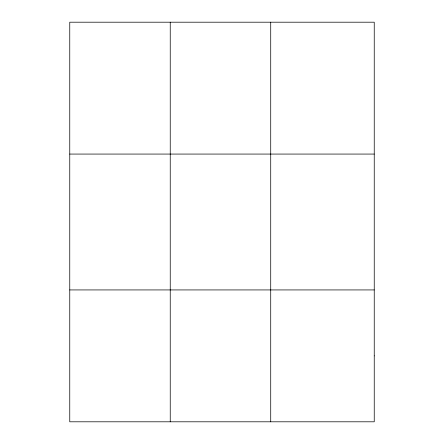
<?xml version="1.0" encoding="UTF-8"?>
<svg xmlns="http://www.w3.org/2000/svg" width="444" height="444" viewBox="0 0 444 444"><rect width="100%" height="100%" fill="white"/><g stroke="black" fill="none" stroke-linecap="round" stroke-linejoin="round"><path stroke-width="0.67" d="M69.758 154.068L374.242 154.068M69.758 289.932L374.242 289.932M270.718 22.2L270.718 421.8M170.241 22.2L170.241 421.8M374.242 355.866L374.242 421.8L69.758 421.8L69.758 22.2L374.242 22.2L374.242 355.866"/></g></svg>
